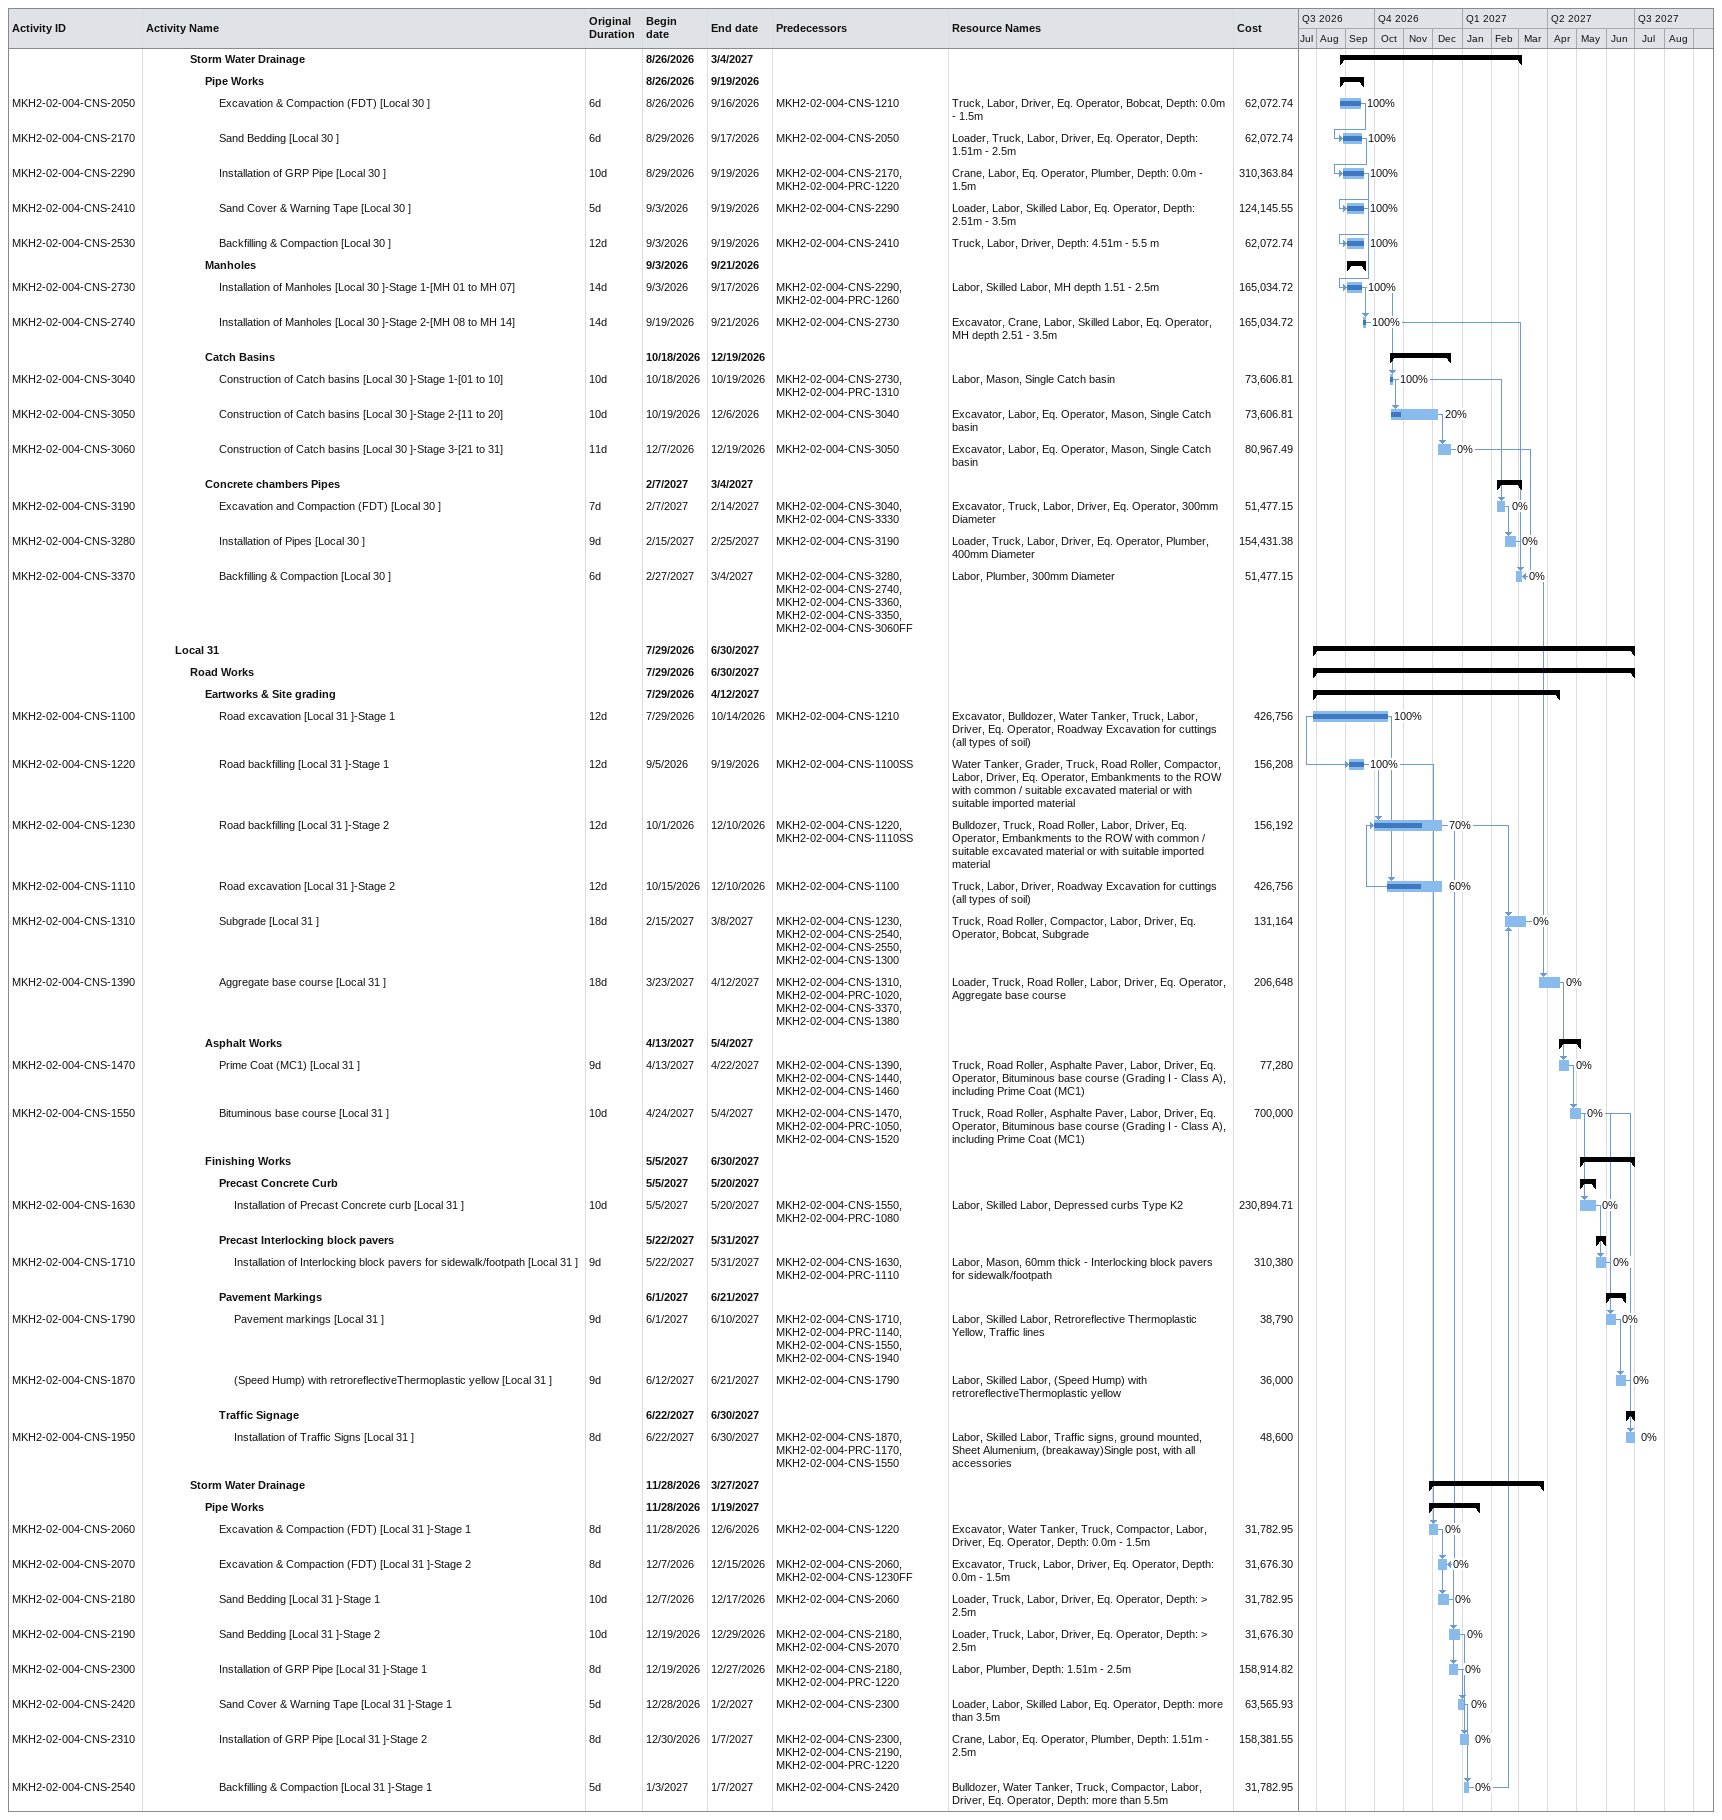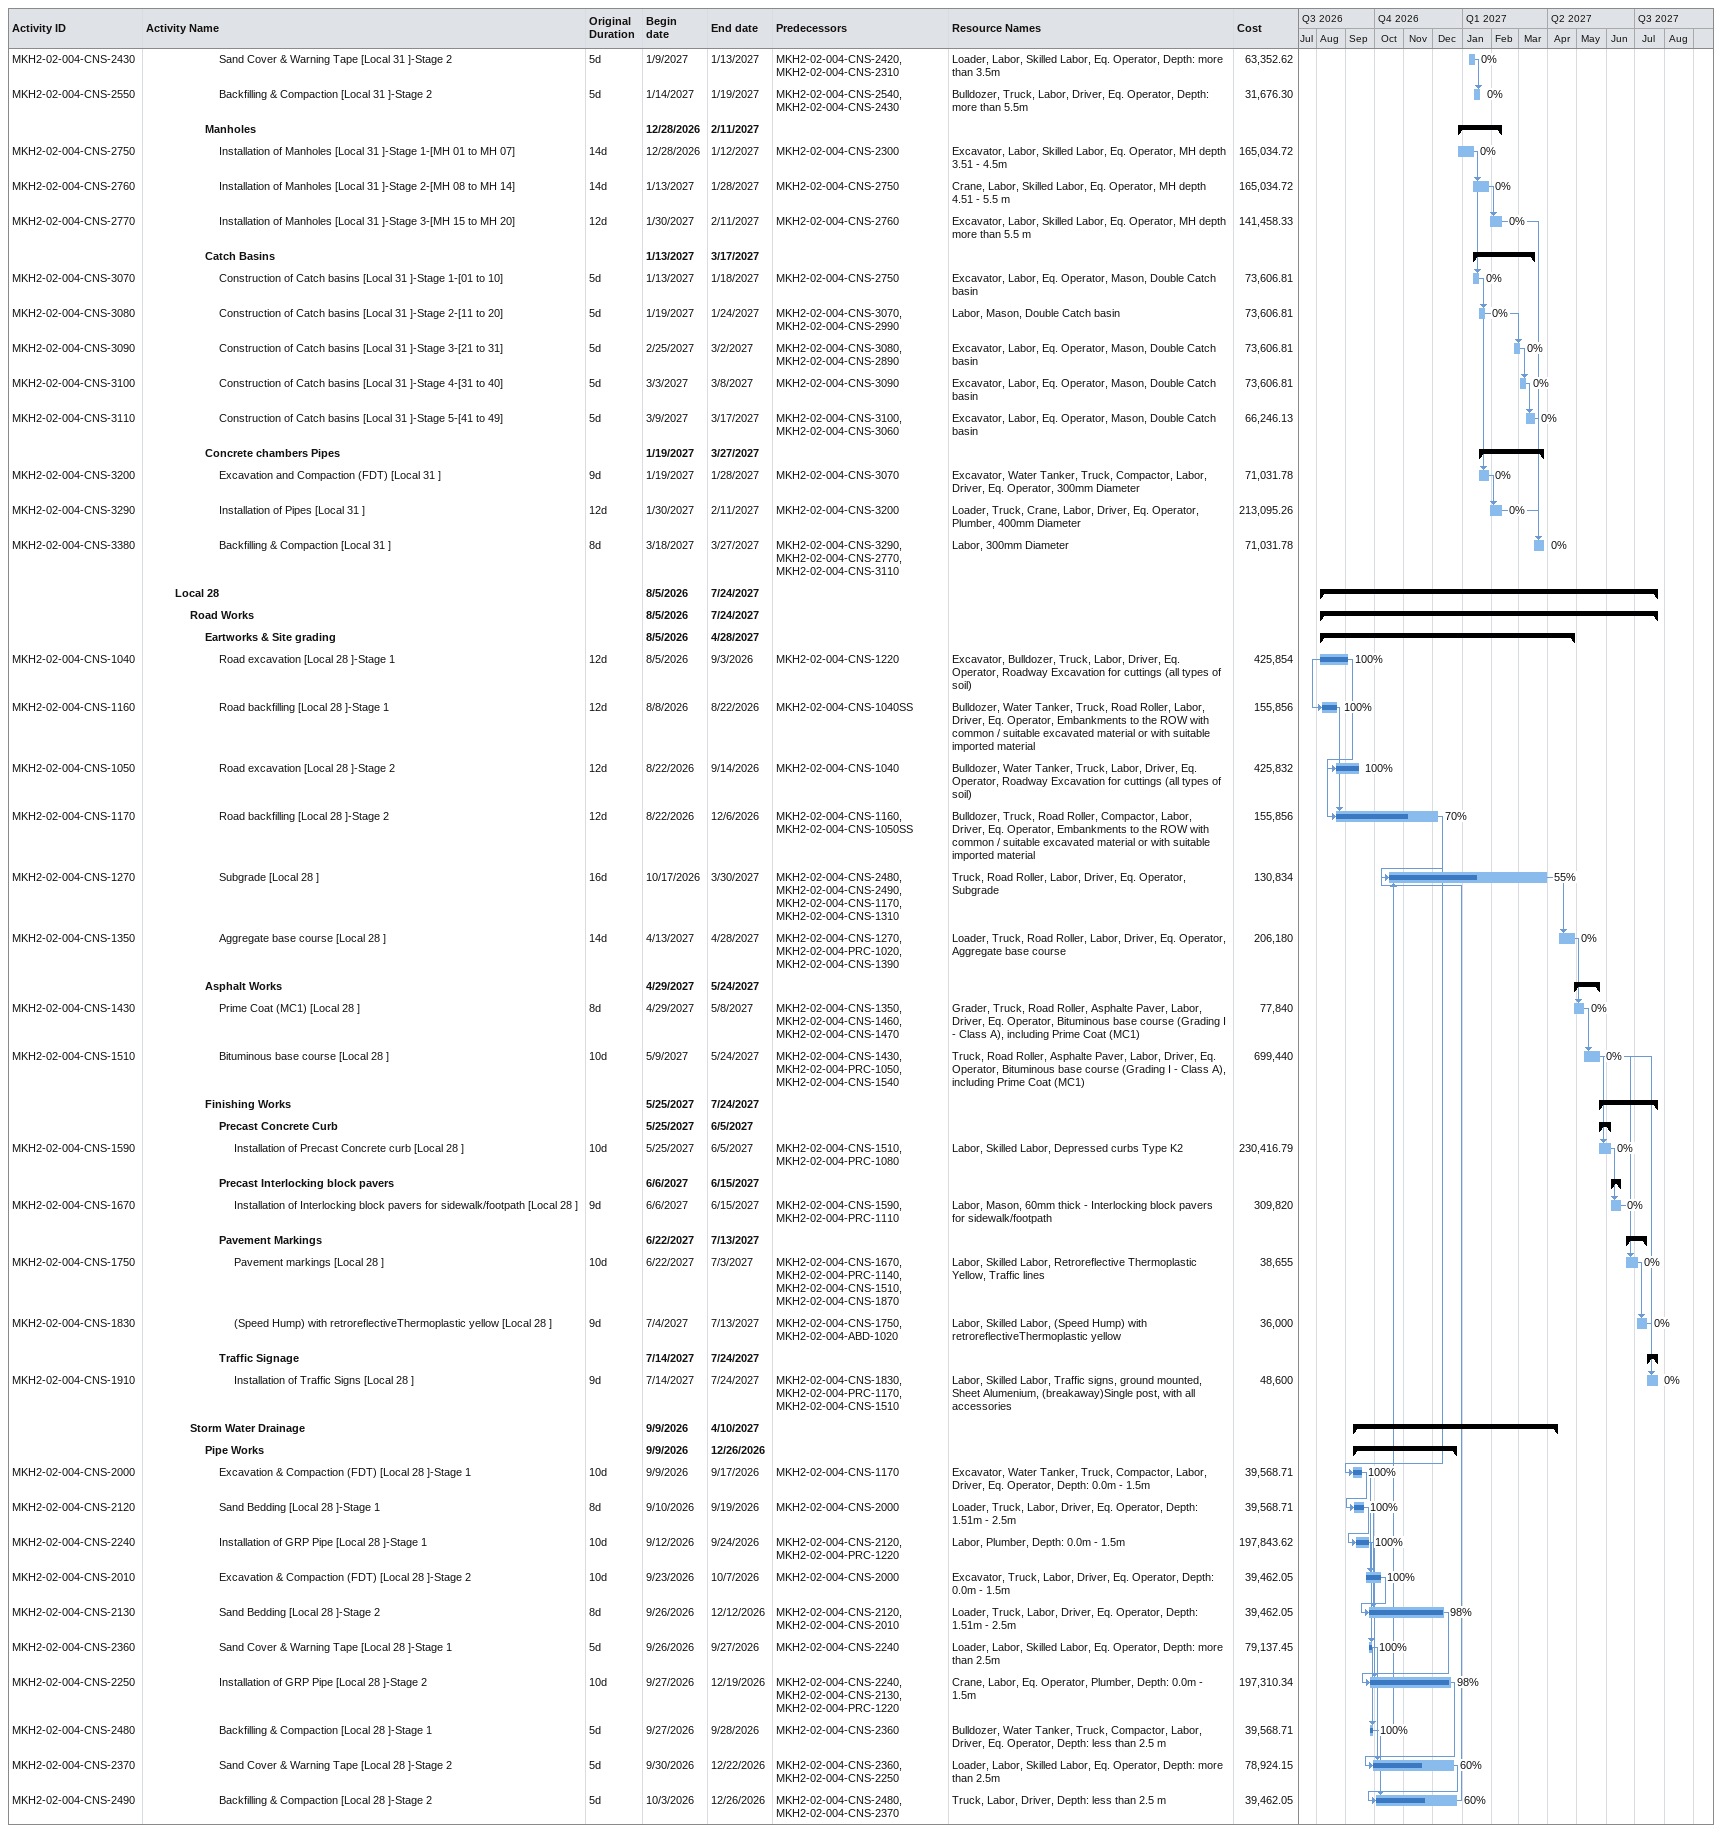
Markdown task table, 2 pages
| ID | Level | Task | Original duration | Start | Finish | Predecessors | Resources | % complete | Cost |
|---|---|---|---|---|---|---|---|---|---|
|  | 4 | **Storm Water Drainage** |  | 2026-08-26 | 2027-03-04 |  |  |  |  |
|  | 5 | **Pipe Works** |  | 2026-08-26 | 2026-09-19 |  |  |  |  |
| MKH2-02-004-CNS-2050 | 6 | Excavation & Compaction (FDT) [Local 30 ] | 6d | 2026-08-26 | 2026-09-16 | MKH2-02-004-CNS-1210 | Truck, Labor, Driver, Eq. Operator, Bobcat, Depth: 0.0m - 1.5m | 100 | 62072.74 |
| MKH2-02-004-CNS-2170 | 6 | Sand Bedding [Local 30 ] | 6d | 2026-08-29 | 2026-09-17 | MKH2-02-004-CNS-2050 | Loader, Truck, Labor, Driver, Eq. Operator, Depth: 1.51m - 2.5m | 100 | 62072.74 |
| MKH2-02-004-CNS-2290 | 6 | Installation of GRP Pipe [Local 30 ] | 10d | 2026-08-29 | 2026-09-19 | MKH2-02-004-CNS-2170, MKH2-02-004-PRC-1220 | Crane, Labor, Eq. Operator, Plumber, Depth: 0.0m - 1.5m | 100 | 310363.84 |
| MKH2-02-004-CNS-2410 | 6 | Sand Cover & Warning Tape [Local 30 ] | 5d | 2026-09-03 | 2026-09-19 | MKH2-02-004-CNS-2290 | Loader, Labor, Skilled Labor, Eq. Operator, Depth: 2.51m - 3.5m | 100 | 124145.55 |
| MKH2-02-004-CNS-2530 | 6 | Backfilling & Compaction [Local 30 ] | 12d | 2026-09-03 | 2026-09-19 | MKH2-02-004-CNS-2410 | Truck, Labor, Driver, Depth: 4.51m - 5.5 m | 100 | 62072.74 |
|  | 5 | **Manholes** |  | 2026-09-03 | 2026-09-21 |  |  |  |  |
| MKH2-02-004-CNS-2730 | 6 | Installation of Manholes [Local 30 ]-Stage 1-[MH 01 to MH 07] | 14d | 2026-09-03 | 2026-09-17 | MKH2-02-004-CNS-2290, MKH2-02-004-PRC-1260 | Labor, Skilled Labor, MH depth 1.51 - 2.5m | 100 | 165034.72 |
| MKH2-02-004-CNS-2740 | 6 | Installation of Manholes [Local 30 ]-Stage 2-[MH 08 to MH 14] | 14d | 2026-09-19 | 2026-09-21 | MKH2-02-004-CNS-2730 | Excavator, Crane, Labor, Skilled Labor, Eq. Operator, MH depth 2.51 - 3.5m | 100 | 165034.72 |
|  | 5 | **Catch Basins** |  | 2026-10-18 | 2026-12-19 |  |  |  |  |
| MKH2-02-004-CNS-3040 | 6 | Construction of Catch basins [Local 30 ]-Stage 1-[01 to 10] | 10d | 2026-10-18 | 2026-10-19 | MKH2-02-004-CNS-2730, MKH2-02-004-PRC-1310 | Labor, Mason, Single Catch basin | 100 | 73606.81 |
| MKH2-02-004-CNS-3050 | 6 | Construction of Catch basins [Local 30 ]-Stage 2-[11 to 20] | 10d | 2026-10-19 | 2026-12-06 | MKH2-02-004-CNS-3040 | Excavator, Labor, Eq. Operator, Mason, Single Catch basin | 20 | 73606.81 |
| MKH2-02-004-CNS-3060 | 6 | Construction of Catch basins [Local 30 ]-Stage 3-[21 to 31] | 11d | 2026-12-07 | 2026-12-19 | MKH2-02-004-CNS-3050 | Excavator, Labor, Eq. Operator, Mason, Single Catch basin | 0 | 80967.49 |
|  | 5 | **Concrete chambers Pipes** |  | 2027-02-07 | 2027-03-04 |  |  |  |  |
| MKH2-02-004-CNS-3190 | 6 | Excavation and Compaction (FDT) [Local 30 ] | 7d | 2027-02-07 | 2027-02-14 | MKH2-02-004-CNS-3040, MKH2-02-004-CNS-3330 | Excavator, Truck, Labor, Driver, Eq. Operator, 300mm Diameter | 0 | 51477.15 |
| MKH2-02-004-CNS-3280 | 6 | Installation of Pipes [Local 30 ] | 9d | 2027-02-15 | 2027-02-25 | MKH2-02-004-CNS-3190 | Loader, Truck, Labor, Driver, Eq. Operator, Plumber, 400mm Diameter | 0 | 154431.38 |
| MKH2-02-004-CNS-3370 | 6 | Backfilling & Compaction [Local 30 ] | 6d | 2027-02-27 | 2027-03-04 | MKH2-02-004-CNS-3280, MKH2-02-004-CNS-2740, MKH2-02-004-CNS-3360, MKH2-02-004-CNS-3350, MKH2-02-004-CNS-3060FF | Labor, Plumber, 300mm Diameter | 0 | 51477.15 |
|  | 3 | **Local 31** |  | 2026-07-29 | 2027-06-30 |  |  |  |  |
|  | 4 | **Road Works** |  | 2026-07-29 | 2027-06-30 |  |  |  |  |
|  | 5 | **Eartworks & Site grading** |  | 2026-07-29 | 2027-04-12 |  |  |  |  |
| MKH2-02-004-CNS-1100 | 6 | Road excavation [Local 31 ]-Stage 1 | 12d | 2026-07-29 | 2026-10-14 | MKH2-02-004-CNS-1210 | Excavator, Bulldozer, Water Tanker, Truck, Labor, Driver, Eq. Operator, Roadway Excavation for cuttings (all types of soil) | 100 | 426756 |
| MKH2-02-004-CNS-1220 | 6 | Road backfilling [Local 31 ]-Stage 1 | 12d | 2026-09-05 | 2026-09-19 | MKH2-02-004-CNS-1100SS | Water Tanker, Grader, Truck, Road Roller, Compactor, Labor, Driver, Eq. Operator, Embankments to the ROW with common / suitable excavated material or with suitable imported material | 100 | 156208 |
| MKH2-02-004-CNS-1230 | 6 | Road backfilling [Local 31 ]-Stage 2 | 12d | 2026-10-01 | 2026-12-10 | MKH2-02-004-CNS-1220, MKH2-02-004-CNS-1110SS | Bulldozer, Truck, Road Roller, Labor, Driver, Eq. Operator, Embankments to the ROW with common / suitable excavated material or with suitable imported material | 70 | 156192 |
| MKH2-02-004-CNS-1110 | 6 | Road excavation [Local 31 ]-Stage 2 | 12d | 2026-10-15 | 2026-12-10 | MKH2-02-004-CNS-1100 | Truck, Labor, Driver, Roadway Excavation for cuttings (all types of soil) | 60 | 426756 |
| MKH2-02-004-CNS-1310 | 6 | Subgrade [Local 31 ] | 18d | 2027-02-15 | 2027-03-08 | MKH2-02-004-CNS-1230, MKH2-02-004-CNS-2540, MKH2-02-004-CNS-2550, MKH2-02-004-CNS-1300 | Truck, Road Roller, Compactor, Labor, Driver, Eq. Operator, Bobcat, Subgrade | 0 | 131164 |
| MKH2-02-004-CNS-1390 | 6 | Aggregate base course [Local 31 ] | 18d | 2027-03-23 | 2027-04-12 | MKH2-02-004-CNS-1310, MKH2-02-004-PRC-1020, MKH2-02-004-CNS-3370, MKH2-02-004-CNS-1380 | Loader, Truck, Road Roller, Labor, Driver, Eq. Operator, Aggregate base course | 0 | 206648 |
|  | 5 | **Asphalt Works** |  | 2027-04-13 | 2027-05-04 |  |  |  |  |
| MKH2-02-004-CNS-1470 | 6 | Prime Coat (MC1) [Local 31 ] | 9d | 2027-04-13 | 2027-04-22 | MKH2-02-004-CNS-1390, MKH2-02-004-CNS-1440, MKH2-02-004-CNS-1460 | Truck, Road Roller, Asphalte Paver, Labor, Driver, Eq. Operator, Bituminous base course (Grading I - Class A), including Prime Coat (MC1) | 0 | 77280 |
| MKH2-02-004-CNS-1550 | 6 | Bituminous base course [Local 31 ] | 10d | 2027-04-24 | 2027-05-04 | MKH2-02-004-CNS-1470, MKH2-02-004-PRC-1050, MKH2-02-004-CNS-1520 | Truck, Road Roller, Asphalte Paver, Labor, Driver, Eq. Operator, Bituminous base course (Grading I - Class A), including Prime Coat (MC1) | 0 | 700000 |
|  | 5 | **Finishing Works** |  | 2027-05-05 | 2027-06-30 |  |  |  |  |
|  | 6 | **Precast Concrete Curb** |  | 2027-05-05 | 2027-05-20 |  |  |  |  |
| MKH2-02-004-CNS-1630 | 7 | Installation of Precast Concrete curb [Local 31 ] | 10d | 2027-05-05 | 2027-05-20 | MKH2-02-004-CNS-1550, MKH2-02-004-PRC-1080 | Labor, Skilled Labor, Depressed curbs Type K2 | 0 | 230894.71 |
|  | 6 | **Precast Interlocking block pavers** |  | 2027-05-22 | 2027-05-31 |  |  |  |  |
| MKH2-02-004-CNS-1710 | 7 | Installation of Interlocking block pavers for sidewalk/footpath [Local 31 ] | 9d | 2027-05-22 | 2027-05-31 | MKH2-02-004-CNS-1630, MKH2-02-004-PRC-1110 | Labor, Mason, 60mm thick - Interlocking block pavers for sidewalk/footpath | 0 | 310380 |
|  | 6 | **Pavement Markings** |  | 2027-06-01 | 2027-06-21 |  |  |  |  |
| MKH2-02-004-CNS-1790 | 7 | Pavement markings [Local 31 ] | 9d | 2027-06-01 | 2027-06-10 | MKH2-02-004-CNS-1710, MKH2-02-004-PRC-1140, MKH2-02-004-CNS-1550, MKH2-02-004-CNS-1940 | Labor, Skilled Labor, Retroreflective Thermoplastic Yellow, Traffic lines | 0 | 38790 |
| MKH2-02-004-CNS-1870 | 7 | (Speed Hump) with retroreflectiveThermoplastic yellow [Local 31 ] | 9d | 2027-06-12 | 2027-06-21 | MKH2-02-004-CNS-1790 | Labor, Skilled Labor, (Speed Hump) with retroreflectiveThermoplastic yellow | 0 | 36000 |
|  | 6 | **Traffic Signage** |  | 2027-06-22 | 2027-06-30 |  |  |  |  |
| MKH2-02-004-CNS-1950 | 7 | Installation of Traffic Signs [Local 31 ] | 8d | 2027-06-22 | 2027-06-30 | MKH2-02-004-CNS-1870, MKH2-02-004-PRC-1170, MKH2-02-004-CNS-1550 | Labor, Skilled Labor, Traffic signs, ground mounted, Sheet Alumenium, (breakaway)Single post, with all accessories | 0 | 48600 |
|  | 4 | **Storm Water Drainage** |  | 2026-11-28 | 2027-03-27 |  |  |  |  |
|  | 5 | **Pipe Works** |  | 2026-11-28 | 2027-01-19 |  |  |  |  |
| MKH2-02-004-CNS-2060 | 6 | Excavation & Compaction (FDT) [Local 31 ]-Stage 1 | 8d | 2026-11-28 | 2026-12-06 | MKH2-02-004-CNS-1220 | Excavator, Water Tanker, Truck, Compactor, Labor, Driver, Eq. Operator, Depth: 0.0m - 1.5m | 0 | 31782.95 |
| MKH2-02-004-CNS-2070 | 6 | Excavation & Compaction (FDT) [Local 31 ]-Stage 2 | 8d | 2026-12-07 | 2026-12-15 | MKH2-02-004-CNS-2060, MKH2-02-004-CNS-1230FF | Excavator, Truck, Labor, Driver, Eq. Operator, Depth: 0.0m - 1.5m | 0 | 31676.30 |
| MKH2-02-004-CNS-2180 | 6 | Sand Bedding [Local 31 ]-Stage 1 | 10d | 2026-12-07 | 2026-12-17 | MKH2-02-004-CNS-2060 | Loader, Truck, Labor, Driver, Eq. Operator, Depth: > 2.5m | 0 | 31782.95 |
| MKH2-02-004-CNS-2190 | 6 | Sand Bedding [Local 31 ]-Stage 2 | 10d | 2026-12-19 | 2026-12-29 | MKH2-02-004-CNS-2180, MKH2-02-004-CNS-2070 | Loader, Truck, Labor, Driver, Eq. Operator, Depth: > 2.5m | 0 | 31676.30 |
| MKH2-02-004-CNS-2300 | 6 | Installation of GRP Pipe [Local 31 ]-Stage 1 | 8d | 2026-12-19 | 2026-12-27 | MKH2-02-004-CNS-2180, MKH2-02-004-PRC-1220 | Labor, Plumber, Depth: 1.51m - 2.5m | 0 | 158914.82 |
| MKH2-02-004-CNS-2420 | 6 | Sand Cover & Warning Tape [Local 31 ]-Stage 1 | 5d | 2026-12-28 | 2027-01-02 | MKH2-02-004-CNS-2300 | Loader, Labor, Skilled Labor, Eq. Operator, Depth: more than 3.5m | 0 | 63565.93 |
| MKH2-02-004-CNS-2310 | 6 | Installation of GRP Pipe [Local 31 ]-Stage 2 | 8d | 2026-12-30 | 2027-01-07 | MKH2-02-004-CNS-2300, MKH2-02-004-CNS-2190, MKH2-02-004-PRC-1220 | Crane, Labor, Eq. Operator, Plumber, Depth: 1.51m - 2.5m | 0 | 158381.55 |
| MKH2-02-004-CNS-2540 | 6 | Backfilling & Compaction [Local 31 ]-Stage 1 | 5d | 2027-01-03 | 2027-01-07 | MKH2-02-004-CNS-2420 | Bulldozer, Water Tanker, Truck, Compactor, Labor, Driver, Eq. Operator, Depth: more than 5.5m | 0 | 31782.95 |
| MKH2-02-004-CNS-2430 | 6 | Sand Cover & Warning Tape [Local 31 ]-Stage 2 | 5d | 2027-01-09 | 2027-01-13 | MKH2-02-004-CNS-2420, MKH2-02-004-CNS-2310 | Loader, Labor, Skilled Labor, Eq. Operator, Depth: more than 3.5m | 0 | 63352.62 |
| MKH2-02-004-CNS-2550 | 6 | Backfilling & Compaction [Local 31 ]-Stage 2 | 5d | 2027-01-14 | 2027-01-19 | MKH2-02-004-CNS-2540, MKH2-02-004-CNS-2430 | Bulldozer, Truck, Labor, Driver, Eq. Operator, Depth: more than 5.5m | 0 | 31676.30 |
|  | 5 | **Manholes** |  | 2026-12-28 | 2027-02-11 |  |  |  |  |
| MKH2-02-004-CNS-2750 | 6 | Installation of Manholes [Local 31 ]-Stage 1-[MH 01 to MH 07] | 14d | 2026-12-28 | 2027-01-12 | MKH2-02-004-CNS-2300 | Excavator, Labor, Skilled Labor, Eq. Operator, MH depth 3.51 - 4.5m | 0 | 165034.72 |
| MKH2-02-004-CNS-2760 | 6 | Installation of Manholes [Local 31 ]-Stage 2-[MH 08 to MH 14] | 14d | 2027-01-13 | 2027-01-28 | MKH2-02-004-CNS-2750 | Crane, Labor, Skilled Labor, Eq. Operator, MH depth 4.51 - 5.5 m | 0 | 165034.72 |
| MKH2-02-004-CNS-2770 | 6 | Installation of Manholes [Local 31 ]-Stage 3-[MH 15 to MH 20] | 12d | 2027-01-30 | 2027-02-11 | MKH2-02-004-CNS-2760 | Excavator, Labor, Skilled Labor, Eq. Operator, MH depth more than 5.5 m | 0 | 141458.33 |
|  | 5 | **Catch Basins** |  | 2027-01-13 | 2027-03-17 |  |  |  |  |
| MKH2-02-004-CNS-3070 | 6 | Construction of Catch basins [Local 31 ]-Stage 1-[01 to 10] | 5d | 2027-01-13 | 2027-01-18 | MKH2-02-004-CNS-2750 | Excavator, Labor, Eq. Operator, Mason, Double Catch basin | 0 | 73606.81 |
| MKH2-02-004-CNS-3080 | 6 | Construction of Catch basins [Local 31 ]-Stage 2-[11 to 20] | 5d | 2027-01-19 | 2027-01-24 | MKH2-02-004-CNS-3070, MKH2-02-004-CNS-2990 | Labor, Mason, Double Catch basin | 0 | 73606.81 |
| MKH2-02-004-CNS-3090 | 6 | Construction of Catch basins [Local 31 ]-Stage 3-[21 to 31] | 5d | 2027-02-25 | 2027-03-02 | MKH2-02-004-CNS-3080, MKH2-02-004-CNS-2890 | Excavator, Labor, Eq. Operator, Mason, Double Catch basin | 0 | 73606.81 |
| MKH2-02-004-CNS-3100 | 6 | Construction of Catch basins [Local 31 ]-Stage 4-[31 to 40] | 5d | 2027-03-03 | 2027-03-08 | MKH2-02-004-CNS-3090 | Excavator, Labor, Eq. Operator, Mason, Double Catch basin | 0 | 73606.81 |
| MKH2-02-004-CNS-3110 | 6 | Construction of Catch basins [Local 31 ]-Stage 5-[41 to 49] | 5d | 2027-03-09 | 2027-03-17 | MKH2-02-004-CNS-3100, MKH2-02-004-CNS-3060 | Excavator, Labor, Eq. Operator, Mason, Double Catch basin | 0 | 66246.13 |
|  | 5 | **Concrete chambers Pipes** |  | 2027-01-19 | 2027-03-27 |  |  |  |  |
| MKH2-02-004-CNS-3200 | 6 | Excavation and Compaction (FDT) [Local 31 ] | 9d | 2027-01-19 | 2027-01-28 | MKH2-02-004-CNS-3070 | Excavator, Water Tanker, Truck, Compactor, Labor, Driver, Eq. Operator, 300mm Diameter | 0 | 71031.78 |
| MKH2-02-004-CNS-3290 | 6 | Installation of Pipes [Local 31 ] | 12d | 2027-01-30 | 2027-02-11 | MKH2-02-004-CNS-3200 | Loader, Truck, Crane, Labor, Driver, Eq. Operator, Plumber, 400mm Diameter | 0 | 213095.26 |
| MKH2-02-004-CNS-3380 | 6 | Backfilling & Compaction [Local 31 ] | 8d | 2027-03-18 | 2027-03-27 | MKH2-02-004-CNS-3290, MKH2-02-004-CNS-2770, MKH2-02-004-CNS-3110 | Labor, 300mm Diameter | 0 | 71031.78 |
|  | 3 | **Local 28** |  | 2026-08-05 | 2027-07-24 |  |  |  |  |
|  | 4 | **Road Works** |  | 2026-08-05 | 2027-07-24 |  |  |  |  |
|  | 5 | **Eartworks & Site grading** |  | 2026-08-05 | 2027-04-28 |  |  |  |  |
| MKH2-02-004-CNS-1040 | 6 | Road excavation [Local 28 ]-Stage 1 | 12d | 2026-08-05 | 2026-09-03 | MKH2-02-004-CNS-1220 | Excavator, Bulldozer, Truck, Labor, Driver, Eq. Operator, Roadway Excavation for cuttings (all types of soil) | 100 | 425854 |
| MKH2-02-004-CNS-1160 | 6 | Road backfilling [Local 28 ]-Stage 1 | 12d | 2026-08-08 | 2026-08-22 | MKH2-02-004-CNS-1040SS | Bulldozer, Water Tanker, Truck, Road Roller, Labor, Driver, Eq. Operator, Embankments to the ROW with common / suitable excavated material or with suitable imported material | 100 | 155856 |
| MKH2-02-004-CNS-1050 | 6 | Road excavation [Local 28 ]-Stage 2 | 12d | 2026-08-22 | 2026-09-14 | MKH2-02-004-CNS-1040 | Bulldozer, Water Tanker, Truck, Labor, Driver, Eq. Operator, Roadway Excavation for cuttings (all types of soil) | 100 | 425832 |
| MKH2-02-004-CNS-1170 | 6 | Road backfilling [Local 28 ]-Stage 2 | 12d | 2026-08-22 | 2026-12-06 | MKH2-02-004-CNS-1160, MKH2-02-004-CNS-1050SS | Bulldozer, Truck, Road Roller, Compactor, Labor, Driver, Eq. Operator, Embankments to the ROW with common / suitable excavated material or with suitable imported material | 70 | 155856 |
| MKH2-02-004-CNS-1270 | 6 | Subgrade [Local 28 ] | 16d | 2026-10-17 | 2027-03-30 | MKH2-02-004-CNS-2480, MKH2-02-004-CNS-2490, MKH2-02-004-CNS-1170, MKH2-02-004-CNS-1310 | Truck, Road Roller, Labor, Driver, Eq. Operator, Subgrade | 55 | 130834 |
| MKH2-02-004-CNS-1350 | 6 | Aggregate base course [Local 28 ] | 14d | 2027-04-13 | 2027-04-28 | MKH2-02-004-CNS-1270, MKH2-02-004-PRC-1020, MKH2-02-004-CNS-1390 | Loader, Truck, Road Roller, Labor, Driver, Eq. Operator, Aggregate base course | 0 | 206180 |
|  | 5 | **Asphalt Works** |  | 2027-04-29 | 2027-05-24 |  |  |  |  |
| MKH2-02-004-CNS-1430 | 6 | Prime Coat (MC1) [Local 28 ] | 8d | 2027-04-29 | 2027-05-08 | MKH2-02-004-CNS-1350, MKH2-02-004-CNS-1460, MKH2-02-004-CNS-1470 | Grader, Truck, Road Roller, Asphalte Paver, Labor, Driver, Eq. Operator, Bituminous base course (Grading I - Class A), including Prime Coat (MC1) | 0 | 77840 |
| MKH2-02-004-CNS-1510 | 6 | Bituminous base course [Local 28 ] | 10d | 2027-05-09 | 2027-05-24 | MKH2-02-004-CNS-1430, MKH2-02-004-PRC-1050, MKH2-02-004-CNS-1540 | Truck, Road Roller, Asphalte Paver, Labor, Driver, Eq. Operator, Bituminous base course (Grading I - Class A), including Prime Coat (MC1) | 0 | 699440 |
|  | 5 | **Finishing Works** |  | 2027-05-25 | 2027-07-24 |  |  |  |  |
|  | 6 | **Precast Concrete Curb** |  | 2027-05-25 | 2027-06-05 |  |  |  |  |
| MKH2-02-004-CNS-1590 | 7 | Installation of Precast Concrete curb [Local 28 ] | 10d | 2027-05-25 | 2027-06-05 | MKH2-02-004-CNS-1510, MKH2-02-004-PRC-1080 | Labor, Skilled Labor, Depressed curbs Type K2 | 0 | 230416.79 |
|  | 6 | **Precast Interlocking block pavers** |  | 2027-06-06 | 2027-06-15 |  |  |  |  |
| MKH2-02-004-CNS-1670 | 7 | Installation of Interlocking block pavers for sidewalk/footpath [Local 28 ] | 9d | 2027-06-06 | 2027-06-15 | MKH2-02-004-CNS-1590, MKH2-02-004-PRC-1110 | Labor, Mason, 60mm thick - Interlocking block pavers for sidewalk/footpath | 0 | 309820 |
|  | 6 | **Pavement Markings** |  | 2027-06-22 | 2027-07-13 |  |  |  |  |
| MKH2-02-004-CNS-1750 | 7 | Pavement markings [Local 28 ] | 10d | 2027-06-22 | 2027-07-03 | MKH2-02-004-CNS-1670, MKH2-02-004-PRC-1140, MKH2-02-004-CNS-1510, MKH2-02-004-CNS-1870 | Labor, Skilled Labor, Retroreflective Thermoplastic Yellow, Traffic lines | 0 | 38655 |
| MKH2-02-004-CNS-1830 | 7 | (Speed Hump) with retroreflectiveThermoplastic yellow [Local 28 ] | 9d | 2027-07-04 | 2027-07-13 | MKH2-02-004-CNS-1750, MKH2-02-004-ABD-1020 | Labor, Skilled Labor, (Speed Hump) with retroreflectiveThermoplastic yellow | 0 | 36000 |
|  | 6 | **Traffic Signage** |  | 2027-07-14 | 2027-07-24 |  |  |  |  |
| MKH2-02-004-CNS-1910 | 7 | Installation of Traffic Signs [Local 28 ] | 9d | 2027-07-14 | 2027-07-24 | MKH2-02-004-CNS-1830, MKH2-02-004-PRC-1170, MKH2-02-004-CNS-1510 | Labor, Skilled Labor, Traffic signs, ground mounted, Sheet Alumenium, (breakaway)Single post, with all accessories | 0 | 48600 |
|  | 4 | **Storm Water Drainage** |  | 2026-09-09 | 2027-04-10 |  |  |  |  |
|  | 5 | **Pipe Works** |  | 2026-09-09 | 2026-12-26 |  |  |  |  |
| MKH2-02-004-CNS-2000 | 6 | Excavation & Compaction (FDT) [Local 28 ]-Stage 1 | 10d | 2026-09-09 | 2026-09-17 | MKH2-02-004-CNS-1170 | Excavator, Water Tanker, Truck, Compactor, Labor, Driver, Eq. Operator, Depth: 0.0m - 1.5m | 100 | 39568.71 |
| MKH2-02-004-CNS-2120 | 6 | Sand Bedding [Local 28 ]-Stage 1 | 8d | 2026-09-10 | 2026-09-19 | MKH2-02-004-CNS-2000 | Loader, Truck, Labor, Driver, Eq. Operator, Depth: 1.51m - 2.5m | 100 | 39568.71 |
| MKH2-02-004-CNS-2240 | 6 | Installation of GRP Pipe [Local 28 ]-Stage 1 | 10d | 2026-09-12 | 2026-09-24 | MKH2-02-004-CNS-2120, MKH2-02-004-PRC-1220 | Labor, Plumber, Depth: 0.0m - 1.5m | 100 | 197843.62 |
| MKH2-02-004-CNS-2010 | 6 | Excavation & Compaction (FDT) [Local 28 ]-Stage 2 | 10d | 2026-09-23 | 2026-10-07 | MKH2-02-004-CNS-2000 | Excavator, Truck, Labor, Driver, Eq. Operator, Depth: 0.0m - 1.5m | 100 | 39462.05 |
| MKH2-02-004-CNS-2130 | 6 | Sand Bedding [Local 28 ]-Stage 2 | 8d | 2026-09-26 | 2026-12-12 | MKH2-02-004-CNS-2120, MKH2-02-004-CNS-2010 | Loader, Truck, Labor, Driver, Eq. Operator, Depth: 1.51m - 2.5m | 98 | 39462.05 |
| MKH2-02-004-CNS-2360 | 6 | Sand Cover & Warning Tape [Local 28 ]-Stage 1 | 5d | 2026-09-26 | 2026-09-27 | MKH2-02-004-CNS-2240 | Loader, Labor, Skilled Labor, Eq. Operator, Depth: more than 2.5m | 100 | 79137.45 |
| MKH2-02-004-CNS-2250 | 6 | Installation of GRP Pipe [Local 28 ]-Stage 2 | 10d | 2026-09-27 | 2026-12-19 | MKH2-02-004-CNS-2240, MKH2-02-004-CNS-2130, MKH2-02-004-PRC-1220 | Crane, Labor, Eq. Operator, Plumber, Depth: 0.0m - 1.5m | 98 | 197310.34 |
| MKH2-02-004-CNS-2480 | 6 | Backfilling & Compaction [Local 28 ]-Stage 1 | 5d | 2026-09-27 | 2026-09-28 | MKH2-02-004-CNS-2360 | Bulldozer, Water Tanker, Truck, Compactor, Labor, Driver, Eq. Operator, Depth: less than 2.5 m | 100 | 39568.71 |
| MKH2-02-004-CNS-2370 | 6 | Sand Cover & Warning Tape [Local 28 ]-Stage 2 | 5d | 2026-09-30 | 2026-12-22 | MKH2-02-004-CNS-2360, MKH2-02-004-CNS-2250 | Loader, Labor, Skilled Labor, Eq. Operator, Depth: more than 2.5m | 60 | 78924.15 |
| MKH2-02-004-CNS-2490 | 6 | Backfilling & Compaction [Local 28 ]-Stage 2 | 5d | 2026-10-03 | 2026-12-26 | MKH2-02-004-CNS-2480, MKH2-02-004-CNS-2370 | Truck, Labor, Driver, Depth: less than 2.5 m | 60 | 39462.05 |
